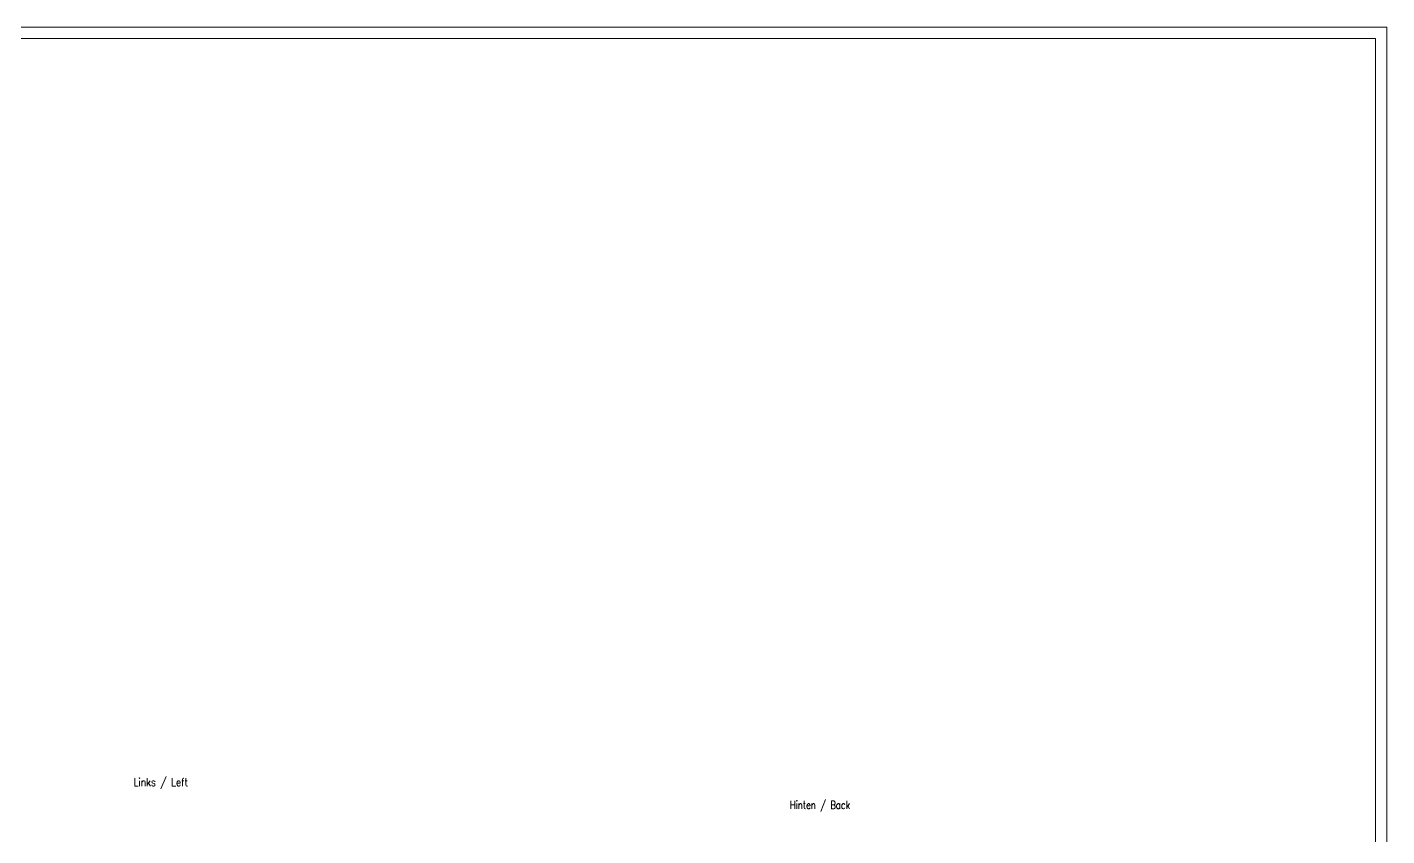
# Model space of a CAD drawing. Header units: millimetres. Extents: x 0 to 1189, y 0 to 841.
# Drawn here: x 594 to 1189, y 487 to 841 of the extents above; entities that cross this region are included whole.
import ezdxf

# ---------------------------------------------------------------- set-up
doc = ezdxf.new("R2010")
doc.units = ezdxf.units.MM
doc.layers.add('106', color=7, linetype='Continuous')
doc.layers.add('201', color=7, linetype='Continuous')
doc.styles.add('latin_extended', font='simplex.shx')

msp = doc.modelspace()

# ---------------------------------------------------------------- linework, layer by layer
at = {"layer": '201', "color": 7, "linetype": 'Continuous', "lineweight": 18}
for p, q in [((1189, 841), (0, 841)), ((1189, 0), (1189, 841)), ((1184, 836), (5, 836)), ((1184, 5), (1184, 836))]:
    msp.add_line(p, q, dxfattribs=at)

# ---------------------------------------------------------------- texts
at = {"layer": '106', "color": 7, "linetype": 'Continuous', "lineweight": 18, "char_height": 3.5, "attachment_point": 7, "line_spacing_factor": 0.963855, "style": 'latin_extended'}
for s, insert in [('\\W0.8289;Links / Left', (640.83, 507.74)), ('\\W0.7744;Hinten / Back', (927.9, 497.74))]:
    msp.add_mtext(s, dxfattribs=dict(at, insert=insert))

doc.saveas('drawing.dxf')
